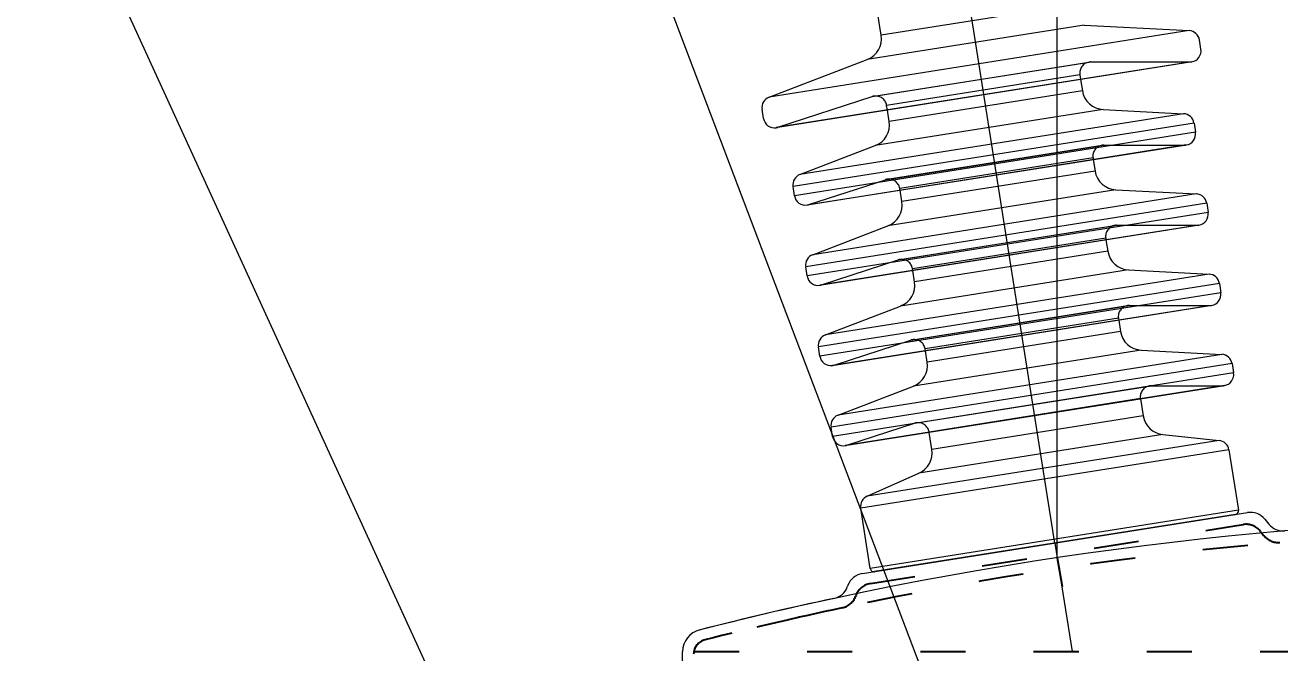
# Model space of a CAD drawing. Header units: millimetres. Extents: x 89051 to 218395, y -330386 to -125649.
# Drawn here: x 91129.1 to 91469.1, y -126885.1 to -126715 of the extents above; entities that cross this region are included whole.
import ezdxf

# ---------------------------------------------------------------- set-up
doc = ezdxf.new("R2010")
doc.units = ezdxf.units.MM
doc.header["$LTSCALE"] = 13
for name, pattern in [('1 实线', [0]), ('ACAD_ISO03W100', [1.18, 0.47, -0.71]), ('ACAD_ISO04W100', [30, 24, -3, 0, -3]), ('CENTER', [50.8, 31.75, -6.35, 6.35, -6.35]), ('HIDDEN', [9.525, 6.35, -3.175])]:
    doc.linetypes.add(name, pattern=pattern)
doc.layers.get('0').update_dxf_attribs({"color": 1, "linetype": 'CENTER'})
doc.layers.add('标注、文本', color=3, linetype='Continuous', lineweight=25)
doc.layers.add('铁心', color=3, linetype='Continuous', lineweight=0)
doc.layers.add('粗实线', color=4, linetype='Continuous')
doc.styles.get("Standard").update_dxf_attribs({"font": 'gbenor.shx', "bigfont": 'gbcbig.shx'})
doc.dimstyles.new('1-15', dxfattribs={"dimscale": 20, "dimtxt": 3.5, "dimasz": 2, "dimexe": 1.5, "dimexo": 0.5, "dimgap": 0.5, "dimtad": 1, "dimtoh": 1, "dimdec": 1, "dimdsep": 46, "dimtxsty": 'Standard', "dimcen": 2.5, "dimclrd": 3, "dimclre": 3, "dimclrt": 3, "dimadec": 0, "dimazin": 2, "dimtfac": 1, "dimtdec": 1, "dimtmove": 0, "dimatfit": 2, "dimfxl": 1, "dimarcsym": 0})

# ---------------------------------------------------------------- blocks, each defined once
blk = doc.blocks.new('125506')
at = {"color": 7, "linetype": 'Continuous', "lineweight": 15}
for p, q in [((72057.51, -123615.06), (72056.29, -123607.34)), ((72094.17, -123613.22), (72113.14, -123614.21)), ((72115.26, -123617.57), (72115.01, -123615.9)), ((72037.26, -123626.23), (72054.99, -123619.42)), ((72113.62, -123619.85), (72038.55, -123631.74)), ((72093.53, -123623.03), (72093.86, -123625.09)), ((72036.26, -123630.08), (72036, -123628.41)), ((72058.96, -123630.61), (72058.64, -123628.56)), ((72097.6, -123628.46), (72112.15, -123629.22)), ((72114.02, -123630.9), (72114.28, -123632.57)), ((72042.84, -123640.19), (72056.44, -123634.97)), ((72112.62, -123634.86), (72044.14, -123645.71)), ((72095.83, -123637.52), (72096.15, -123639.57)), ((72041.85, -123644.05), (72041.59, -123642.37)), ((72061.25, -123645.1), (72060.93, -123643.05)), ((72099.89, -123642.94), (72114.44, -123643.7)), ((72116.31, -123645.39), (72116.58, -123647.06)), ((72045.14, -123654.68), (72058.74, -123649.46)), ((72114.91, -123649.35), (72046.43, -123660.19)), ((72098.12, -123652.01), (72098.45, -123654.06)), ((72044.15, -123658.53), (72043.88, -123656.86)), ((72063.55, -123659.59), (72063.22, -123657.53)), ((72102.19, -123657.43), (72116.73, -123658.19)), ((72118.61, -123659.87), (72118.87, -123661.55)), ((72047.43, -123669.17), (72061.03, -123663.95)), ((72117.21, -123663.83), (72048.73, -123674.68)), ((72100.42, -123666.49), (72100.74, -123668.54)), ((72046.44, -123673.02), (72046.17, -123671.35)), ((72065.84, -123674.07), (72065.52, -123672.02)), ((72104.48, -123671.91), (72119.03, -123672.68)), ((72120.9, -123674.36), (72121.16, -123676.03)), ((72049.73, -123683.65), (72063.33, -123678.43)), ((72119.5, -123678.32), (72051.02, -123689.17)), ((72104.36, -123680.72), (72104.85, -123683.8)), ((72048.73, -123687.5), (72048.47, -123685.83)), ((72066.65, -123689.85), (72066.17, -123686.77)), ((72108.38, -123687.15), (72118.56, -123688.22)), ((72120.32, -123689.9), (72122.06, -123700.84)), ((72054.98, -123698.29), (72064.33, -123694.13)), ((72055.55, -123711.37), (72053.82, -123700.43)), ((72121.5, -123701.6), (72056.31, -123711.92))]:
    blk.add_line(p, q, dxfattribs=at)
at = {"color": 8, "linetype": 'Continuous', "lineweight": 15}
for p, q in [((72090.43, -123609.85), (72057.51, -123615.06)), ((72094.17, -123613.22), (72054.99, -123619.42)), ((72113.14, -123614.21), (72037.26, -123626.23)), ((72093.86, -123625.09), (72058.96, -123630.61)), ((72097.6, -123628.46), (72056.44, -123634.97)), ((72114.02, -123630.9), (72041.59, -123642.37)), ((72112.15, -123629.22), (72042.84, -123640.19)), ((72114.28, -123632.57), (72041.85, -123644.05)), ((72096.15, -123639.57), (72061.25, -123645.1)), ((72114.44, -123643.7), (72045.14, -123654.68)), ((72099.89, -123642.94), (72058.74, -123649.46)), ((72116.31, -123645.39), (72043.88, -123656.86)), ((72116.58, -123647.06), (72044.15, -123658.53)), ((72098.45, -123654.06), (72063.55, -123659.59)), ((72116.73, -123658.19), (72047.43, -123669.17)), ((72102.19, -123657.43), (72061.03, -123663.95)), ((72118.61, -123659.87), (72046.17, -123671.35)), ((72118.87, -123661.55), (72046.44, -123673.02)), ((72100.74, -123668.54), (72065.84, -123674.07)), ((72104.48, -123671.91), (72063.33, -123678.43)), ((72120.9, -123674.36), (72048.47, -123685.83)), ((72119.03, -123672.68), (72049.73, -123683.65)), ((72121.16, -123676.03), (72048.73, -123687.5)), ((72104.85, -123683.8), (72066.65, -123689.85)), ((72108.38, -123687.15), (72064.33, -123694.13)), ((72120.32, -123689.9), (72053.82, -123700.43)), ((72118.56, -123688.22), (72054.98, -123698.29)), ((72122.06, -123700.84), (72055.55, -123711.37))]:
    blk.add_line(p, q, dxfattribs=at)
at = {"color": 7, "linetype": 'HIDDEN', "lineweight": 0}
for p, q in [((72038.86, -123631.67), (72113.3, -123619.88)), ((72055.91, -123626.13), (72095.38, -123619.88)), ((72056.21, -123626.06), (72095.06, -123619.9)), ((72095.38, -123619.88), (72113.3, -123619.88)), ((72093.4, -123622.19), (72058.5, -123627.72)), ((72093.4, -123622.19), (72093.53, -123623.03)), ((72038.86, -123631.67), (72055.91, -123626.13)), ((72058.64, -123628.56), (72058.5, -123627.72)), ((72044.44, -123645.63), (72112.31, -123634.89)), ((72058.29, -123641.14), (72097.75, -123634.89)), ((72058.59, -123641.06), (72097.44, -123634.91)), ((72097.75, -123634.89), (72112.31, -123634.89)), ((72095.78, -123637.2), (72060.88, -123642.73)), ((72095.78, -123637.2), (72095.83, -123637.52)), ((72044.44, -123645.63), (72058.29, -123641.14)), ((72060.93, -123643.05), (72060.88, -123642.73)), ((72046.74, -123660.12), (72114.6, -123649.37)), ((72060.58, -123655.62), (72100.05, -123649.37)), ((72060.88, -123655.55), (72099.73, -123649.4)), ((72100.05, -123649.37), (72114.6, -123649.37)), ((72098.07, -123651.69), (72063.17, -123657.21)), ((72098.07, -123651.69), (72098.12, -123652.01)), ((72046.74, -123660.12), (72060.58, -123655.62)), ((72063.22, -123657.53), (72063.17, -123657.21)), ((72049.03, -123674.61), (72116.89, -123663.86)), ((72062.87, -123670.11), (72102.34, -123663.86)), ((72063.18, -123670.04), (72102.03, -123663.88)), ((72102.34, -123663.86), (72116.89, -123663.86)), ((72100.37, -123666.17), (72065.47, -123671.7)), ((72100.37, -123666.17), (72100.42, -123666.49)), ((72049.03, -123674.61), (72062.87, -123670.11)), ((72065.52, -123672.02), (72065.47, -123671.7)), ((72051.33, -123689.09), (72119.19, -123678.34)), ((72063.56, -123685.12), (72106.32, -123678.34)), ((72063.87, -123685.04), (72106.01, -123678.37)), ((72106.32, -123678.34), (72119.19, -123678.34)), ((72104.35, -123680.66), (72066.16, -123686.71)), ((72104.35, -123680.66), (72104.36, -123680.72)), ((72051.33, -123689.09), (72063.56, -123685.12)), ((72066.17, -123686.77), (72066.16, -123686.71)), ((72056.35, -123711.92), (72121.47, -123701.6))]:
    blk.add_line(p, q, dxfattribs=at)
at = {"color": 7, "linetype": 'Continuous', "lineweight": 15}
for centre, radius, start, end in [((72053.56, -123615.69), 4, 291, 9), ((72113.03, -123616.21), 2, 8.7563, 86.7563), ((72113.29, -123617.88), 2, 278.7563, 8.7563), ((72037.97, -123628.1), 2, 111, 189), ((72097.81, -123624.46), 4, 189, 267), ((72038.24, -123629.77), 2, 189, 279), ((72055.01, -123631.24), 4, 291, 9), ((72112.04, -123631.21), 2, 9, 87), ((72112.31, -123632.89), 2, 279, 9), ((72043.56, -123642.06), 2, 111, 189), ((72100.1, -123638.95), 4, 189, 267), ((72043.83, -123643.73), 2, 189, 279), ((72114.34, -123645.7), 2, 9, 87), ((72057.3, -123645.73), 4, 291, 9), ((72114.6, -123647.37), 2, 279, 9), ((72045.86, -123656.55), 2, 111, 189), ((72102.4, -123653.43), 4, 189, 267), ((72046.12, -123658.22), 2, 189, 279), ((72116.63, -123660.19), 2, 9, 87), ((72059.6, -123660.21), 4, 291, 9), ((72116.89, -123661.86), 2, 279, 9), ((72048.15, -123671.03), 2, 111, 189), ((72104.69, -123667.92), 4, 189, 267), ((72048.41, -123672.7), 2, 189, 279), ((72061.89, -123674.7), 4, 291, 9), ((72118.92, -123674.67), 2, 9, 87), ((72119.19, -123676.34), 2, 279, 9), ((72050.44, -123685.52), 2, 111, 189), ((72108.8, -123683.18), 4, 189, 264), ((72050.71, -123687.19), 2, 189, 279), ((72062.7, -123690.48), 4, 294, 9), ((72118.35, -123690.21), 2, 9, 84), ((72055.79, -123700.12), 2, 114, 189), ((72121.4, -123700.94), 0.667, 279, 9), ((72056.21, -123711.27), 0.667, 189, 279)]:
    blk.add_arc(centre, radius, start, end, dxfattribs=at)
at = {"color": 7, "linetype": 'HIDDEN', "lineweight": 0}
for centre, radius, start, end in [((72095.38, -123621.88), 2, 99, 189), ((72095.38, -123621.88), 2, 90, 99), ((72113.29, -123617.88), 2, 269.7563, 278.7563), ((72113.3, -123617.88), 2, 270, 279), ((72056.53, -123628.03), 2, 99, 108), ((72056.53, -123628.03), 2, 9, 99), ((72038.24, -123629.77), 2, 279, 288), ((72097.75, -123636.89), 2, 99, 189), ((72097.75, -123636.89), 2, 90, 99), ((72112.31, -123632.89), 2, 270, 279), ((72058.9, -123643.04), 2, 99, 108), ((72058.9, -123643.04), 2, 9, 99), ((72043.83, -123643.73), 2, 279, 288), ((72100.05, -123651.37), 2, 99, 189), ((72100.05, -123651.37), 2, 90, 99), ((72114.6, -123647.37), 2, 270, 279), ((72061.2, -123657.53), 2, 99, 108), ((72061.2, -123657.53), 2, 9, 99), ((72046.12, -123658.22), 2, 279, 288), ((72102.34, -123665.86), 2, 99, 189), ((72102.34, -123665.86), 2, 90, 99), ((72116.89, -123661.86), 2, 270, 279), ((72063.49, -123672.01), 2, 99, 108), ((72063.49, -123672.01), 2, 9, 99), ((72048.41, -123672.7), 2, 279, 288), ((72106.32, -123680.34), 2, 99, 189), ((72106.32, -123680.34), 2, 90, 99), ((72119.19, -123676.34), 2, 270, 279), ((72064.18, -123687.02), 2, 99, 108), ((72064.18, -123687.02), 2, 9, 99), ((72050.71, -123687.19), 2, 279, 288), ((72121.4, -123700.94), 0.667, 276, 279), ((72056.21, -123711.27), 0.667, 279, 282)]:
    blk.add_arc(centre, radius, start, end, dxfattribs=at)
at = {"layer": '标注、文本', "color": 1, "linetype": 'ACAD_ISO04W100', "lineweight": 15}
blk.add_line((72088.91, -123706.76), (72056.33, -123501.57), dxfattribs=at)
blk = doc.blocks.new('*D518')
at = {"layer": 'Defpoints', "color": 0, "transparency": 16777216}
for p in [(91554.26, -126901.08), (91166.74, -127001.08), (91554.26, -127001.08)]:
    blk.add_point(p, dxfattribs=at)
at = {"layer": '标注、文本', "color": 3, "lineweight": -2, "transparency": 16777216}
for p, q in [((91544.26, -126901.08), (91136.74, -126901.08)), ((91166.74, -126941.08), (91166.74, -126961.08)), ((91544.26, -127001.08), (91136.74, -127001.08))]:
    blk.add_line(p, q, dxfattribs=at)
at = {"layer": '标注、文本', "color": 3, "transparency": 16777216}
for points in [[(91160.07, -126941.08), (91173.4, -126941.08), (91166.74, -126901.08)], [(91160.07, -126961.08), (91173.4, -126961.08), (91166.74, -127001.08)]]:
    blk.add_solid(points, dxfattribs=at)
at = {"layer": '标注、文本', "color": 3, "transparency": 16777216, "insert": (91121.74, -126941.88), "char_height": 70, "attachment_point": 5, "rotation": 90}
blk.add_mtext('100', dxfattribs=at)
blk = doc.blocks.new('*D522')
at = {"layer": 'Defpoints', "color": 0, "transparency": 16777216}
for p in [(91365.79, -126451.16), (91408.79, -126524.82), (91359.3, -126547.55), (91408.16, -126855.33), (91408.79, -126859.3)]:
    blk.add_point(p, dxfattribs=at)
at = {"layer": '标注、文本', "color": 3, "lineweight": -2, "transparency": 16777216}
for p, q in [((91408.79, -126514.82), (91408.79, -126418.9)), ((91357.73, -126537.67), (91339.74, -126424.35)), ((91488.41, -126456.7), (91606.74, -126456.7))]:
    blk.add_line(p, q, dxfattribs=at)
for start, end in [(90, 99.0218), (78.8131, 90), (78.8265, 84.4132), (104.6085, 110.1953)]:
    blk.add_arc((91408.79, -126859.29), 410.39, start, end, dxfattribs=at)
at = {"layer": '标注、文本', "color": 3, "transparency": 16777216}
for points in [[(91448.42, -126457.51), (91449.07, -126444.19), (91408.79, -126448.9)], [(91303.92, -126455.65), (91306.65, -126468.7), (91344.44, -126453.98)]]:
    blk.add_solid(points, dxfattribs=at)
at = {"layer": '标注、文本', "color": 3, "transparency": 16777216, "insert": (91567.58, -126411.7), "char_height": 70, "attachment_point": 5}
blk.add_mtext('8%%D', dxfattribs=at)

msp = doc.modelspace()

# ---------------------------------------------------------------- linework, layer by layer
at = {"color": 7, "linetype": '1 实线', "lineweight": 0}
for p, q in [((91355.97, -126863.6), (91460.36, -126847.07)), ((91465.03, -126848.86), (91466.12, -126850.21)), ((91352.08, -126866.75), (91351.9, -126867.23)), ((91307.26, -126893.58), (91307.26, -126884.72))]:
    msp.add_line(p, q, dxfattribs=at)
for centre, radius, start, end in [((91461.14, -126852.01), 5, 39, 99), ((91554.26, -127828.92), 980.47, 75.68133, 104.31867), ((91470, -126847.06), 5, 219, 274.9048), ((91356.75, -126868.54), 5, 99, 159), ((91347.23, -126865.44), 5, 282.1272, 339), ((91554.26, -127828.92), 980.47, 102.12722, 104.31867), ((91313.26, -126884.72), 6, 102.4958, 180)]:
    msp.add_arc(centre, radius, start, end, dxfattribs=at)
at = {"layer": '标注、文本', "color": 1, "linetype": 'ACAD_ISO04W100', "lineweight": 15}
for p, q in [((91408.79, -126859.3), (91408.79, -126524.82)), ((91408.16, -126855.33), (91412.82, -126884.72))]:
    msp.add_line(p, q, dxfattribs=at)
at = {"layer": '标注、文本'}
for p, q in [((91408.76, -126859.31), (91410.07, -126867.08)), ((91354.26, -126869.44), (91354.13, -126869.79))]:
    msp.add_line(p, q, dxfattribs=at)
at = {"layer": '粗实线', "color": 2, "linetype": 'ACAD_ISO03W100', "ltscale": 2}
for p, q in [((91358.15, -126866.29), (91459.12, -126850.3)), ((91463.79, -126852.09), (91464.78, -126853.33)), ((91310.33, -126884.72), (91798.19, -126884.72))]:
    msp.add_line(p, q, dxfattribs=at)
for centre, radius, start, end in [((91459.9, -126855.24), 5, 39, 99), ((91554.26, -127830.36), 978.91, 75.74867, 104.25133), ((91468.67, -126850.18), 5, 219, 274.9904), ((91358.93, -126871.23), 5, 99, 159), ((91349.46, -126868), 5, 282.0138, 339), ((91554.26, -127830.36), 978.91, 102.01377, 104.25133), ((91314.26, -126885.45), 4, 102.3972, 180)]:
    msp.add_arc(centre, radius, start, end, dxfattribs=at)
at = {"layer": '铁心'}
for points in [[(91273.62, -126966.42), (90950.98, -126262.06), (90950.98, -126262.06)], [(91413.36, -126998.48), (91134.3, -126263.38), (91134.3, -126263.38)]]:
    msp.add_lwpolyline(points, dxfattribs=at)

# ---------------------------------------------------------------- block references
at = {"layer": '标注、文本', "xscale": 1.5, "yscale": 1.5, "zscale": 1.5}
msp.add_blockref('125506', (-16725.2, 58704.81), dxfattribs=at)

# ---------------------------------------------------------------- dimensions: what is measured, and where the dimension line sits
at = {"layer": '标注、文本'}
dim = msp.add_angular_dim_2l(base=(91365.79, -126451.16), line1=((91408.79, -126859.3), (91408.79, -126524.82)), line2=((91408.16, -126855.33), (91359.3, -126547.55)), text='8%%D', dimstyle='1-15', dxfattribs=at)
dim.commit()
dim.dimension.update_dxf_attribs({"geometry": '*D522', "text_midpoint": (91567.58, -126411.7)})
dim = msp.add_linear_dim(base=(91166.74, -127001.08), p1=(91554.26, -126901.08), p2=(91554.26, -127001.08), angle=90, dimstyle='1-15', dxfattribs=at)
dim.commit()
dim.dimension.update_dxf_attribs({"geometry": '*D518', "text_midpoint": (91166.74, -126941.88), "dimtype": 160})

doc.saveas('drawing.dxf')
